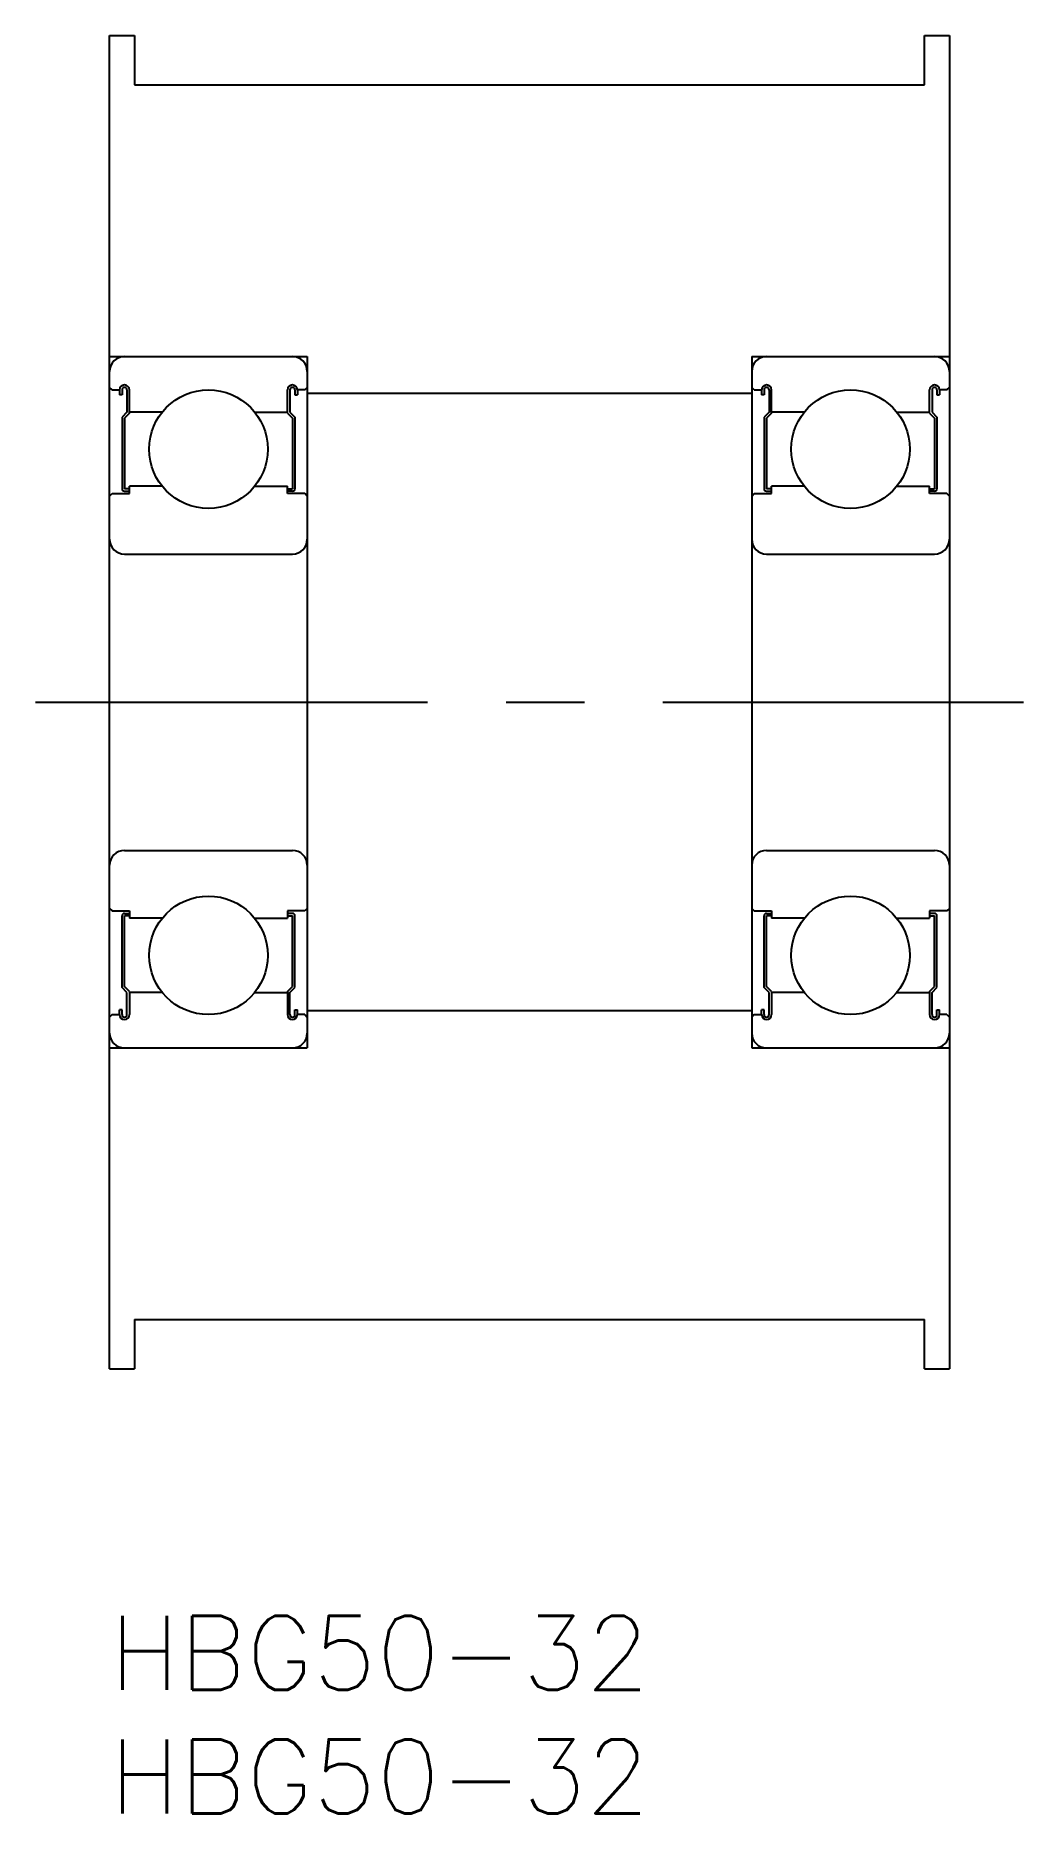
# Model space of a CAD drawing. Extents: x -3 to 37, y -8 to 64.
import ezdxf

# ---------------------------------------------------------------- set-up
doc = ezdxf.new("R2010")
doc.units = 0
doc.header["$LTSCALE"] = 0.5
doc.linetypes.add('CENTER', pattern=[50.8, 31.75, -6.35, 6.35, -6.35])
for name, color, linetype in [('MSM_CENTER', 1, 'CENTER'), ('MSM_CONTINUOUS', 7, 'CONTINUOUS'), ('MSM_PART_NUMBER', 7, 'CONTINUOUS')]:
    doc.layers.add(name, color=color, linetype=linetype)
doc.styles.get("Standard").update_dxf_attribs({"font": 'txt.shx', "height": 3, "bigfont": 'bigfont.shx'})

# ---------------------------------------------------------------- blocks, each defined once
blk = doc.blocks.new('*U2')
at = {"layer": 'MSM_PART_NUMBER'}
blk.add_text('HBG50-32', height=3, dxfattribs=at).set_placement((0, -3))
blk = doc.blocks.new('*U3')
at = {"layer": 'MSM_PART_NUMBER'}
blk.add_text('HBG50-32', height=3, dxfattribs=at).set_placement((0, -8))

msp = doc.modelspace()

# ---------------------------------------------------------------- linework, layer by layer
at = {"layer": 'MSM_CENTER'}
msp.add_line((-3, 37), (37, 37), dxfattribs=at)
at = {"layer": 'MSM_CONTINUOUS'}
for p, q in [((0, 64), (1, 64)), ((0, 10), (0, 64)), ((1, 64), (1, 62)), ((33, 64), (34, 64)), ((33, 62), (33, 64)), ((34, 64), (34, 10)), ((1, 62), (33, 62)), ((0, 51), (8, 51)), ((8, 51), (8, 23)), ((26, 51), (34, 51)), ((26, 51), (26, 23)), ((0.1, 49.65), (0, 49.75)), ((7.9, 49.65), (8, 49.75)), ((26.1, 49.65), (26, 49.75)), ((33.9, 49.65), (34, 49.75)), ((0.1, 49.65), (0.4, 49.65)), ((0.4, 49.65), (0.4, 49.45)), ((0.5, 49.45), (0.4, 49.45)), ((0.5, 49.65), (0.5, 49.45)), ((0.7, 49.65), (0.7, 48.75)), ((0.8, 48.709), (0.8, 49.65)), ((7.2, 48.709), (7.2, 49.65)), ((7.3, 49.65), (7.3, 48.75)), ((7.5, 49.65), (7.5, 49.45)), ((7.5, 49.45), (7.6, 49.45)), ((7.6, 49.65), (7.6, 49.45)), ((7.9, 49.65), (7.6, 49.65)), ((26, 49.5), (8, 49.5)), ((26.1, 49.65), (26.4, 49.65)), ((26.4, 49.65), (26.4, 49.45)), ((26.5, 49.45), (26.4, 49.45)), ((26.5, 49.65), (26.5, 49.45)), ((26.7, 49.65), (26.7, 48.75)), ((26.8, 48.709), (26.8, 49.65)), ((33.2, 48.709), (33.2, 49.65)), ((33.3, 49.65), (33.3, 48.75)), ((33.5, 49.65), (33.5, 49.45)), ((33.5, 49.45), (33.6, 49.45)), ((33.6, 49.65), (33.6, 49.45)), ((33.9, 49.65), (33.6, 49.65)), ((0.7, 48.75), (0.5, 48.55)), ((0.5, 48.55), (0.5, 45.65)), ((0.8, 48.709), (0.6, 48.509)), ((0.6, 48.509), (0.6, 45.65)), ((2.127, 48.75), (0.8, 48.75)), ((5.873, 48.75), (7.2, 48.75)), ((7.2, 48.709), (7.4, 48.509)), ((7.3, 48.75), (7.5, 48.55)), ((7.4, 48.509), (7.4, 45.65)), ((7.5, 48.55), (7.5, 45.65)), ((26.7, 48.75), (26.5, 48.55)), ((26.5, 48.55), (26.5, 45.65)), ((26.8, 48.709), (26.6, 48.509)), ((26.6, 48.509), (26.6, 45.65)), ((28.127, 48.75), (26.8, 48.75)), ((31.873, 48.75), (33.2, 48.75)), ((33.2, 48.709), (33.4, 48.509)), ((33.3, 48.75), (33.5, 48.55)), ((33.4, 48.509), (33.4, 45.65)), ((33.5, 48.55), (33.5, 45.65)), ((0, 45.35), (0.1, 45.45)), ((0.1, 45.45), (0.8, 45.45)), ((0.8, 45.65), (0.6, 45.65)), ((0.6, 45.55), (0.8, 45.55)), ((0.8, 45.45), (0.8, 45.75)), ((2.127, 45.75), (0.8, 45.75)), ((5.873, 45.75), (7.2, 45.75)), ((7.2, 45.45), (7.2, 45.75)), ((7.2, 45.65), (7.4, 45.65)), ((7.4, 45.55), (7.2, 45.55)), ((7.9, 45.45), (7.2, 45.45)), ((8, 45.35), (7.9, 45.45)), ((26, 45.35), (26.1, 45.45)), ((26.1, 45.45), (26.8, 45.45)), ((26.8, 45.65), (26.6, 45.65)), ((26.6, 45.55), (26.8, 45.55)), ((26.8, 45.45), (26.8, 45.75)), ((28.127, 45.75), (26.8, 45.75)), ((31.873, 45.75), (33.2, 45.75)), ((33.2, 45.45), (33.2, 45.75)), ((33.2, 45.65), (33.4, 45.65)), ((33.4, 45.55), (33.2, 45.55)), ((33.9, 45.45), (33.2, 45.45)), ((34, 45.35), (33.9, 45.45)), ((0.6, 43), (7.4, 43)), ((26.6, 43), (33.4, 43)), ((0.6, 31), (7.4, 31)), ((26.6, 31), (33.4, 31)), ((0, 28.65), (0.1, 28.55)), ((0.1, 28.55), (0.8, 28.55)), ((0.5, 25.45), (0.5, 28.35)), ((0.6, 28.45), (0.8, 28.45)), ((0.6, 25.491), (0.6, 28.35)), ((0.8, 28.35), (0.6, 28.35)), ((0.8, 28.55), (0.8, 28.25)), ((2.127, 28.25), (0.8, 28.25)), ((5.873, 28.25), (7.2, 28.25)), ((7.2, 28.55), (7.2, 28.25)), ((7.9, 28.55), (7.2, 28.55)), ((7.4, 28.45), (7.2, 28.45)), ((7.2, 28.35), (7.4, 28.35)), ((7.4, 25.491), (7.4, 28.35)), ((7.5, 25.45), (7.5, 28.35)), ((8, 28.65), (7.9, 28.55)), ((26, 28.65), (26.1, 28.55)), ((26.1, 28.55), (26.8, 28.55)), ((26.5, 25.45), (26.5, 28.35)), ((26.6, 28.45), (26.8, 28.45)), ((26.6, 25.491), (26.6, 28.35)), ((26.8, 28.35), (26.6, 28.35)), ((26.8, 28.55), (26.8, 28.25)), ((28.127, 28.25), (26.8, 28.25)), ((31.873, 28.25), (33.2, 28.25)), ((33.2, 28.55), (33.2, 28.25)), ((33.9, 28.55), (33.2, 28.55)), ((33.4, 28.45), (33.2, 28.45)), ((33.2, 28.35), (33.4, 28.35)), ((33.4, 25.491), (33.4, 28.35)), ((33.5, 25.45), (33.5, 28.35)), ((34, 28.65), (33.9, 28.55)), ((0.7, 25.25), (0.5, 25.45)), ((0.8, 25.291), (0.6, 25.491)), ((0.7, 24.35), (0.7, 25.25)), ((0.8, 25.291), (0.8, 24.35)), ((2.127, 25.25), (0.8, 25.25)), ((5.873, 25.25), (7.2, 25.25)), ((7.2, 25.291), (7.4, 25.491)), ((7.2, 25.291), (7.2, 24.35)), ((7.3, 25.25), (7.5, 25.45)), ((7.3, 24.35), (7.3, 25.25)), ((26.7, 25.25), (26.5, 25.45)), ((26.8, 25.291), (26.6, 25.491)), ((26.7, 24.35), (26.7, 25.25)), ((26.8, 25.291), (26.8, 24.35)), ((28.127, 25.25), (26.8, 25.25)), ((31.873, 25.25), (33.2, 25.25)), ((33.2, 25.291), (33.4, 25.491)), ((33.2, 25.291), (33.2, 24.35)), ((33.3, 25.25), (33.5, 25.45)), ((33.3, 24.35), (33.3, 25.25)), ((0.4, 24.35), (0.4, 24.55)), ((0.5, 24.55), (0.4, 24.55)), ((0.5, 24.35), (0.5, 24.55)), ((7.5, 24.35), (7.5, 24.55)), ((7.5, 24.55), (7.6, 24.55)), ((7.6, 24.35), (7.6, 24.55)), ((26, 24.5), (8, 24.5)), ((26.4, 24.35), (26.4, 24.55)), ((26.5, 24.55), (26.4, 24.55)), ((26.5, 24.35), (26.5, 24.55)), ((33.5, 24.35), (33.5, 24.55)), ((33.5, 24.55), (33.6, 24.55)), ((33.6, 24.35), (33.6, 24.55)), ((0.1, 24.35), (0, 24.25)), ((0.1, 24.35), (0.4, 24.35)), ((7.9, 24.35), (7.6, 24.35)), ((7.9, 24.35), (8, 24.25)), ((26.1, 24.35), (26, 24.25)), ((26.1, 24.35), (26.4, 24.35)), ((33.9, 24.35), (33.6, 24.35)), ((33.9, 24.35), (34, 24.25)), ((0, 23), (8, 23)), ((26, 23), (34, 23)), ((1, 12), (33, 12)), ((1, 12), (1, 10)), ((33, 10), (33, 12)), ((0, 10), (1, 10)), ((33, 10), (34, 10))]:
    msp.add_line(p, q, dxfattribs=at)
for centre in [(4, 47.25), (30, 47.25), (4, 26.75), (4, 26.75), (30, 26.75), (30, 26.75)]:
    msp.add_circle(centre, 2.4, dxfattribs=at)
for centre, radius, start, end in [((0.6, 50.4), 0.6, 90, 180), ((7.4, 50.4), 0.6, 0, 90), ((26.6, 50.4), 0.6, 90, 180), ((33.4, 50.4), 0.6, 0, 90), ((0.6, 49.65), 0.2, 0, 180), ((0.6, 49.65), 0.1, 0, 180), ((7.4, 49.65), 0.2, 0, 180), ((7.4, 49.65), 0.1, 0, 180), ((26.6, 49.65), 0.2, 0, 180), ((26.6, 49.65), 0.1, 0, 180), ((33.4, 49.65), 0.2, 0, 180), ((33.4, 49.65), 0.1, 0, 180), ((0.6, 45.65), 0.1, 180, 270), ((7.4, 45.65), 0.1, 270, 0), ((26.6, 45.65), 0.1, 180, 270), ((33.4, 45.65), 0.1, 270, 0), ((0.6, 43.6), 0.6, 180, 270), ((7.4, 43.6), 0.6, 270, 0), ((26.6, 43.6), 0.6, 180, 270), ((33.4, 43.6), 0.6, 270, 0), ((0.6, 30.4), 0.6, 90, 180), ((7.4, 30.4), 0.6, 0, 90), ((26.6, 30.4), 0.6, 90, 180), ((33.4, 30.4), 0.6, 0, 90), ((0.6, 28.35), 0.1, 90, 180), ((7.4, 28.35), 0.1, 360, 90), ((26.6, 28.35), 0.1, 90, 180), ((33.4, 28.35), 0.1, 360, 90), ((0.6, 24.35), 0.2, 180, 0), ((0.6, 24.35), 0.1, 180, 0), ((7.4, 24.35), 0.2, 180, 0), ((7.4, 24.35), 0.1, 180, 0), ((26.6, 24.35), 0.2, 180, 0), ((26.6, 24.35), 0.1, 180, 0), ((33.4, 24.35), 0.2, 180, 0), ((33.4, 24.35), 0.1, 180, 0), ((0.6, 23.6), 0.6, 180, 270), ((7.4, 23.6), 0.6, 270, 0), ((26.6, 23.6), 0.6, 180, 270), ((33.4, 23.6), 0.6, 270, 0)]:
    msp.add_arc(centre, radius, start, end, dxfattribs=at)

# ---------------------------------------------------------------- block references
for name in ['*U2', '*U3']:
    msp.add_blockref(name, (0, 0), dxfattribs=at)

doc.saveas('drawing.dxf')
